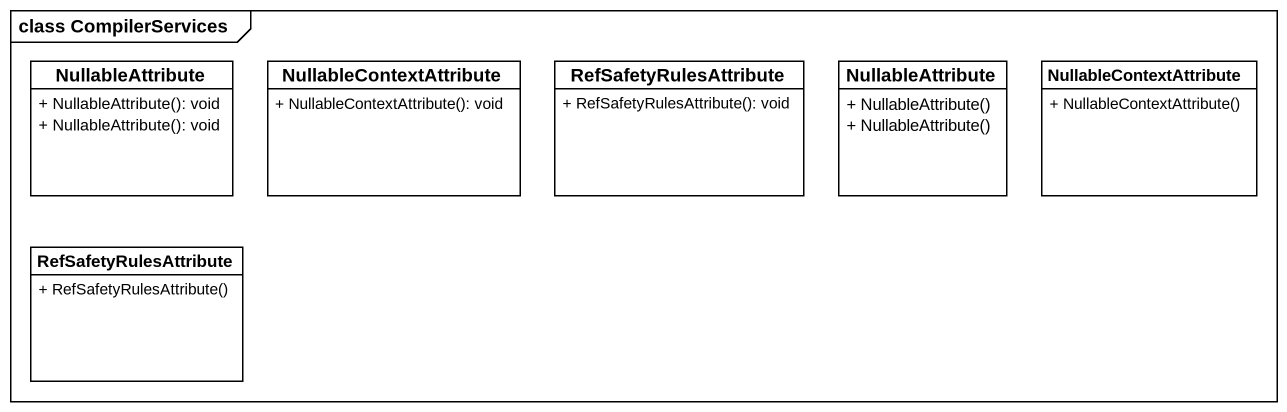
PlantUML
@startuml
mainframe class CompilerServices
hide circle
hide empty members
skinparam classAttributeIconSize 0
class NullableAttribute {
  + NullableAttribute(): void
  + NullableAttribute(): void
}
class NullableContextAttribute {
  + NullableContextAttribute(): void
}
class RefSafetyRulesAttribute {
  + RefSafetyRulesAttribute(): void
}
class "NullableAttribute" as NullableAttribute_2 {
  + NullableAttribute()
  + NullableAttribute()
}
class "NullableContextAttribute" as NullableContextAttribute_2 {
  + NullableContextAttribute()
}
class "RefSafetyRulesAttribute" as RefSafetyRulesAttribute_2 {
  + RefSafetyRulesAttribute()
}
@enduml
